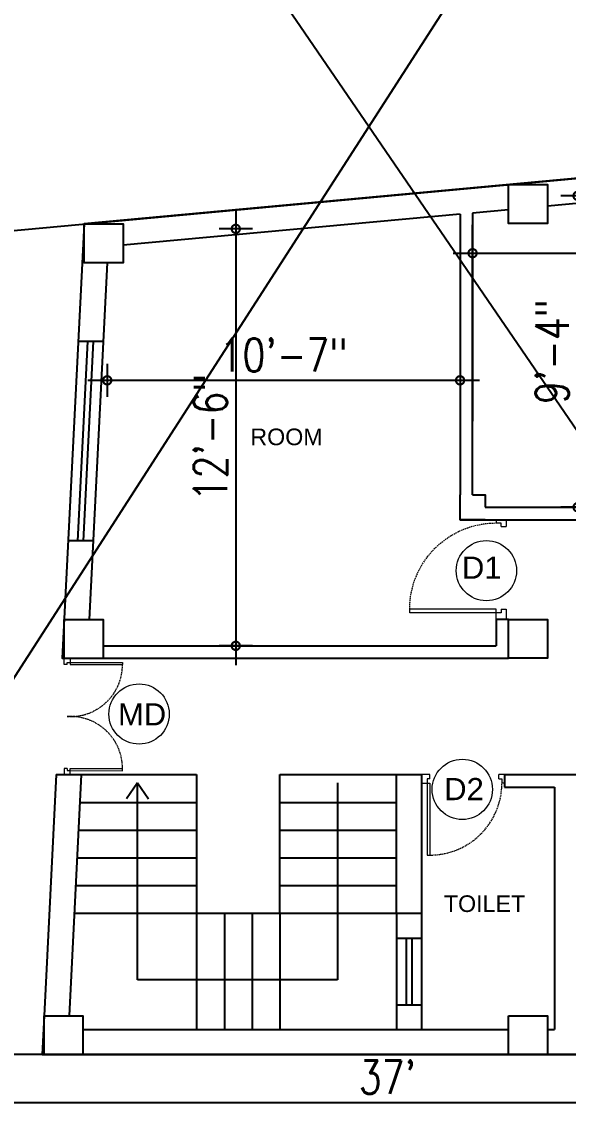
# Model space of a CAD drawing. Header units: inches. Extents: x -9985691 to 3643, y -3270716 to 4788.
# Drawn here: x -4982389.9 to -4982193.1, y -3264953.2 to -3264557.4 of the extents above; entities that cross this region are included whole.
import ezdxf

# ---------------------------------------------------------------- set-up
doc = ezdxf.new("R2010")
doc.units = ezdxf.units.IN
doc.header["$LTSCALE"] = 2
doc.header["$MEASUREMENT"] = 0
doc.header["$PDMODE"] = 34
doc.linetypes.add('HIDDEN', pattern=[0.375, 0.25, -0.125])
doc.layers.get('0').update_dxf_attribs({"linetype": 'CONTINUOUS'})
doc.layers.get('DEFPOINTS').update_dxf_attribs({"color": 141, "linetype": 'CONTINUOUS'})
for name, color, linetype, lineweight in [('Annotate-Lite.w', 177, 'CONTINUOUS', 9), ('Door-Window.w', 4, 'CONTINUOUS', 15), ('TEXT', 181, 'CONTINUOUS', 25), ('window', 4, 'CONTINUOUS', 13)]:
    doc.layers.add(name, color=color, linetype=linetype, lineweight=lineweight)
doc.styles.add('arial.', font='arial.ttf')
doc.styles.add('gaurav', font='arial.ttf')
doc.styles.add('ROMANS', font='Romans.shx', dxfattribs={"width": 0.8})
doc.dimstyles.new('8 SCALE', dxfattribs={"dimscale": 0, "dimtxt": 7, "dimasz": 6, "dimexe": 6, "dimexo": 2, "dimgap": 2, "dimtad": 1, "dimdec": 0, "dimzin": 0, "dimdsep": 46, "dimlunit": 4, "dimtxsty": 'ROMANS', "dimblk": 'DOTSMALL', "dimcen": 0, "dimdle": 7, "dimclrd": 8, "dimclre": 8, "dimclrt": 3, "dimadec": 0, "dimazin": 0, "dimtfac": 1, "dimtdec": 0, "dimtofl": 0, "dimtmove": 2, "dimatfit": 3, "dimfxl": 6, "dimfxlon": 1, "dimtolj": 1, "dimtzin": 0, "dimarcsym": 0})

# ---------------------------------------------------------------- blocks, each defined once
blk = doc.blocks.new('site')
at = {"layer": 'window'}
blk.add_line((-4984710.3, -3261597.49), (-4984266.77, -3261575.04), dxfattribs=at)
blk = doc.blocks.new('_DOTSMALL')
at = {"color": 0, "linetype": 'ByBlock', "const_width": 0.5}
blk.add_lwpolyline([(-0.0625, 0, 1), (0.0625, 0, 1)], format="xyb", close=True, dxfattribs=at)
blk = doc.blocks.new('*D581')
at = {"color": 8, "lineweight": -2, "ltscale": 0.5, "transparency": 16777216}
for p, q in [((-4982480.22, -3264941.25), (-4982480.22, -3264953.25)), ((-4982036.12, -3264941.25), (-4982036.12, -3264953.25)), ((-4982487.22, -3264947.25), (-4982029.12, -3264947.25))]:
    blk.add_line(p, q, dxfattribs=at)
at = {"layer": 'DEFPOINTS', "color": 0, "ltscale": 0.5, "transparency": 16777216}
for p in [(-4982480.22, -3264929.99), (-4982036.12, -3264929.99), (-4982036.12, -3264947.25)]:
    blk.add_point(p, dxfattribs=at)
at = {"color": 8, "lineweight": -2, "ltscale": 0.5, "transparency": 16777216, "xscale": 6, "yscale": 6, "zscale": 6, "rotation": 180}
blk.add_blockref('_DOTSMALL', (-4982480.22, -3264947.25), dxfattribs=at)
at = {"color": 8, "lineweight": -2, "ltscale": 0.5, "transparency": 16777216, "xscale": 6, "yscale": 6, "zscale": 6}
blk.add_blockref('_DOTSMALL', (-4982036.12, -3264947.25), dxfattribs=at)
at = {"color": 3, "ltscale": 0.5, "transparency": 16777216, "insert": (-4982258.17, -3264938.11), "char_height": 12, "attachment_point": 5, "style": 'ROMANS'}
blk.add_mtext("\\A1;37'", dxfattribs=at)
blk = doc.blocks.new('*D583')
at = {"color": 8, "lineweight": -2, "ltscale": 0.5, "transparency": 16777216}
for p, q in [((-4982021.04, -3264216.19), (-4982484.01, -3264935.88)), ((-4982024.83, -3264222.08), (-4982019.78, -3264225.33)), ((-4982480.22, -3264929.99), (-4982475.17, -3264933.24))]:
    blk.add_line(p, q, dxfattribs=at)
at = {"layer": 'DEFPOINTS', "color": 0, "ltscale": 0.5, "transparency": 16777216}
for p in [(-4982024.83, -3264222.08), (-4982480.22, -3264929.99), (-4982480.22, -3264929.99)]:
    blk.add_point(p, dxfattribs=at)
at = {"color": 8, "lineweight": -2, "ltscale": 0.5, "transparency": 16777216, "xscale": 6, "yscale": 6, "zscale": 6}
for p, rotation in [((-4982024.83, -3264222.08), 57.24713386434695), ((-4982480.22, -3264929.99), 237.2471338643469)]:
    blk.add_blockref('_DOTSMALL', p, dxfattribs=dict(at, rotation=rotation))
at = {"color": 3, "ltscale": 0.5, "transparency": 16777216, "insert": (-4982206.12, -3264479.83), "char_height": 12, "attachment_point": 5, "rotation": 57.2471, "style": 'ROMANS'}
blk.add_mtext('\\A1;70\'-2"', dxfattribs=at)
blk = doc.blocks.new('3-0')
at = {"ltscale": 3}
for p, q in [((11063.05, 10097.68), (11065.97, 10099.9)), ((11065.97, 10099.9), (11066.71, 10098.92)), ((11063.05, 10097.68), (11064.53, 10095.73)), ((11065.99, 10096.84), (11064.53, 10095.73)), ((11065.25, 10097.81), (11066.71, 10098.92)), ((11065.99, 10096.84), (11065.25, 10097.81)), ((11085.5, 10074.13), (11110.32, 10092.96)), ((11086.24, 10073.15), (11111.05, 10091.97)), ((11111.05, 10091.97), (11110.32, 10092.96)), ((11084.04, 10073.02), (11082.57, 10071.91)), ((11082.57, 10071.91), (11084.79, 10068.98)), ((11084.04, 10073.02), (11084.78, 10072.04)), ((11084.78, 10072.04), (11086.24, 10073.15)), ((11086.24, 10073.15), (11085.5, 10074.13)), ((11087.72, 10071.2), (11086.24, 10073.15)), ((11084.79, 10068.98), (11087.72, 10071.2))]:
    blk.add_line(p, q, dxfattribs=at)
at = {"layer": 'Door-Window.w', "color": 9, "linetype": 'HIDDEN', "lineweight": 18}
blk.add_arc((11085.5, 10074.13), 31.16, 37.1906, 127.1465, dxfattribs=at)
blk = doc.blocks.new('*D595')
at = {"color": 8, "lineweight": -2, "ltscale": 0.5, "transparency": 16777216}
for p, q in [((-4982359.12, -3264680.73), (-4982359.12, -3264692.73)), ((-4982231.98, -3264680.73), (-4982231.98, -3264692.73)), ((-4982224.98, -3264686.73), (-4982366.12, -3264686.73))]:
    blk.add_line(p, q, dxfattribs=at)
at = {"layer": 'DEFPOINTS', "color": 0, "ltscale": 0.5, "transparency": 16777216}
for p in [(-4982231.98, -3264626.78), (-4982359.12, -3264644.28), (-4982359.12, -3264686.73)]:
    blk.add_point(p, dxfattribs=at)
at = {"color": 8, "lineweight": -2, "ltscale": 0.5, "transparency": 16777216, "xscale": 6, "yscale": 6, "zscale": 6, "rotation": 180}
blk.add_blockref('_DOTSMALL', (-4982359.12, -3264686.73), dxfattribs=at)
at = {"color": 8, "lineweight": -2, "ltscale": 0.5, "transparency": 16777216, "xscale": 6, "yscale": 6, "zscale": 6}
blk.add_blockref('_DOTSMALL', (-4982231.98, -3264686.73), dxfattribs=at)
at = {"color": 3, "ltscale": 0.5, "transparency": 16777216, "insert": (-4982295.55, -3264677.58), "char_height": 12, "attachment_point": 5, "style": 'ROMANS'}
blk.add_mtext('\\A1;10\'-7"', dxfattribs=at)
blk = doc.blocks.new('*D596')
at = {"color": 8, "lineweight": -2, "ltscale": 0.5, "transparency": 16777216}
for p, q in [((-4982312.8, -3264625.08), (-4982312.8, -3264789.52)), ((-4982306.8, -3264632.08), (-4982318.8, -3264632.08)), ((-4982306.8, -3264782.52), (-4982318.8, -3264782.52))]:
    blk.add_line(p, q, dxfattribs=at)
at = {"layer": 'DEFPOINTS', "color": 0, "ltscale": 0.5, "transparency": 16777216}
for p in [(-4982289.2, -3264632.08), (-4982312.8, -3264782.52), (-4982289.2, -3264782.52)]:
    blk.add_point(p, dxfattribs=at)
at = {"color": 8, "lineweight": -2, "ltscale": 0.5, "transparency": 16777216, "xscale": 6, "yscale": 6, "zscale": 6}
for p, rotation in [((-4982312.8, -3264632.08), 90), ((-4982312.8, -3264782.52), 270)]:
    blk.add_blockref('_DOTSMALL', p, dxfattribs=dict(at, rotation=rotation))
at = {"color": 3, "ltscale": 0.5, "transparency": 16777216, "insert": (-4982321.94, -3264707.3), "char_height": 12, "attachment_point": 5, "rotation": 90, "style": 'ROMANS'}
blk.add_mtext('\\A1;12\'-6"', dxfattribs=at)
blk = doc.blocks.new('*D597')
at = {"color": 8, "lineweight": -2, "ltscale": 0.5, "transparency": 16777216}
for p, q in [((-4982227.48, -3264634.86), (-4982227.48, -3264646.86)), ((-4982102.85, -3264634.86), (-4982102.85, -3264646.86)), ((-4982234.48, -3264640.86), (-4982095.85, -3264640.86))]:
    blk.add_line(p, q, dxfattribs=at)
at = {"layer": 'DEFPOINTS', "color": 0, "ltscale": 0.5, "transparency": 16777216}
for p in [(-4982102.85, -3264626.47), (-4982227.48, -3264631.33), (-4982102.85, -3264640.86)]:
    blk.add_point(p, dxfattribs=at)
at = {"color": 8, "lineweight": -2, "ltscale": 0.5, "transparency": 16777216, "xscale": 6, "yscale": 6, "zscale": 6, "rotation": 180}
blk.add_blockref('_DOTSMALL', (-4982227.48, -3264640.86), dxfattribs=at)
at = {"color": 8, "lineweight": -2, "ltscale": 0.5, "transparency": 16777216, "xscale": 6, "yscale": 6, "zscale": 6}
blk.add_blockref('_DOTSMALL', (-4982102.85, -3264640.86), dxfattribs=at)
at = {"color": 3, "ltscale": 0.5, "transparency": 16777216, "insert": (-4982165.16, -3264631.72), "char_height": 12, "attachment_point": 5, "style": 'ROMANS'}
blk.add_mtext('\\A1;10\'-5"', dxfattribs=at)
blk = doc.blocks.new('*D598')
at = {"color": 8, "lineweight": -2, "ltscale": 0.5, "transparency": 16777216}
for p, q in [((-4982189.63, -3264613.18), (-4982189.63, -3264739.52)), ((-4982183.63, -3264620.18), (-4982195.63, -3264620.18)), ((-4982183.63, -3264732.52), (-4982195.63, -3264732.52))]:
    blk.add_line(p, q, dxfattribs=at)
at = {"layer": 'DEFPOINTS', "color": 0, "ltscale": 0.5, "transparency": 16777216}
for p in [(-4982165.16, -3264620.18), (-4982189.63, -3264732.52), (-4982165.16, -3264732.52)]:
    blk.add_point(p, dxfattribs=at)
at = {"color": 8, "lineweight": -2, "ltscale": 0.5, "transparency": 16777216, "xscale": 6, "yscale": 6, "zscale": 6}
for p, rotation in [((-4982189.63, -3264620.18), 90), ((-4982189.63, -3264732.52), 270)]:
    blk.add_blockref('_DOTSMALL', p, dxfattribs=dict(at, rotation=rotation))
at = {"color": 3, "ltscale": 0.5, "transparency": 16777216, "insert": (-4982198.78, -3264676.35), "char_height": 12, "attachment_point": 5, "rotation": 90, "style": 'ROMANS'}
blk.add_mtext('\\A1;9\'-4"', dxfattribs=at)
blk = doc.blocks.new('FDFDRE')
at = {"ltscale": 3}
for p, q in [((165701.11, -58637.82), (165701.1, -58641.5)), ((165704.78, -58637.83), (165701.11, -58637.82)), ((165704.78, -58639.66), (165704.78, -58637.83)), ((165766.98, -58637.83), (165770.65, -58637.82)), ((165766.98, -58639.66), (165766.98, -58637.83)), ((165770.65, -58637.82), (165770.65, -58641.5)), ((165701.1, -58641.5), (165703.55, -58641.5)), ((165703.55, -58641.5), (165703.53, -58672.63)), ((165704.78, -58639.66), (165703.55, -58639.66)), ((165703.55, -58639.66), (165703.55, -58641.5)), ((165703.55, -58641.5), (165704.78, -58641.5)), ((165704.78, -58641.5), (165704.76, -58672.65)), ((165766.98, -58639.66), (165768.2, -58639.66)), ((165766.98, -58641.5), (165767, -58672.65)), ((165768.2, -58641.5), (165766.98, -58641.5)), ((165768.2, -58639.66), (165768.2, -58641.5)), ((165770.65, -58641.5), (165768.2, -58641.5)), ((165768.2, -58641.5), (165768.22, -58672.63)), ((165703.53, -58672.63), (165704.76, -58672.65)), ((165768.22, -58672.63), (165767, -58672.65))]:
    blk.add_line(p, q, dxfattribs=at)
at = {"layer": 'Door-Window.w', "color": 9, "linetype": 'HIDDEN', "lineweight": 18}
for centre, start, end in [((165704.78, -58641.5), 269.96183, 3.38353), ((165766.98, -58641.5), 176.61647, 270.03817)]:
    blk.add_arc(centre, 31.16, start, end, dxfattribs=at)
blk = doc.blocks.new('*D606')
at = {"color": 8, "lineweight": -2, "ltscale": 0.5, "transparency": 16777216}
for p, q in [((-4982032.17, -3264935.77), (-4982453.54, -3264318.98)), ((-4982449.59, -3264324.76), (-4982444.64, -3264321.38)), ((-4982036.12, -3264929.99), (-4982031.17, -3264926.61))]:
    blk.add_line(p, q, dxfattribs=at)
at = {"layer": 'DEFPOINTS', "color": 0, "ltscale": 0.5, "transparency": 16777216}
for p in [(-4982449.59, -3264324.76), (-4982449.59, -3264324.76), (-4982036.12, -3264929.99)]:
    blk.add_point(p, dxfattribs=at)
at = {"color": 8, "lineweight": -2, "ltscale": 0.5, "transparency": 16777216, "xscale": 6, "yscale": 6, "zscale": 6}
for p, rotation in [((-4982449.59, -3264324.76), 124.3394193640547), ((-4982036.12, -3264929.99), 304.3394193640547)]:
    blk.add_blockref('_DOTSMALL', p, dxfattribs=dict(at, rotation=rotation))
at = {"color": 3, "ltscale": 0.5, "transparency": 16777216, "insert": (-4982293.09, -3264535.49), "char_height": 12, "attachment_point": 5, "rotation": 304.3394, "style": 'ROMANS'}
blk.add_mtext('\\A1;61\'-1"', dxfattribs=at)

msp = doc.modelspace()

# ---------------------------------------------------------------- linework, layer by layer
at = {"ltscale": 0.5}
for p, q in [((-4982107.85, -3264615.29), (-4982200.48, -3264623.86)), ((-4982231.98, -3264626.78), (-4982353.43, -3264638.02)), ((-4982231.98, -3264626.78), (-4982231.98, -3264728.02)), ((-4982214.48, -3264625.16), (-4982227.48, -3264626.36)), ((-4982227.48, -3264626.36), (-4982227.48, -3264701.45)), ((-4982227.48, -3264728.02), (-4982227.48, -3264630.68)), ((-4982359.12, -3264644.28), (-4982365.64, -3264773.06)), ((-4982369.71, -3264744.67), (-4982366.07, -3264672.67)), ((-4982360.56, -3264672.67), (-4982369.57, -3264672.67)), ((-4982367.71, -3264744.67), (-4982364.07, -3264672.67)), ((-4982222.98, -3264732.52), (-4982138.85, -3264732.52)), ((-4982231.98, -3264737.02), (-4982138.85, -3264737.02)), ((-4982364.2, -3264744.67), (-4982373.22, -3264744.67)), ((-4982214.48, -3264773.02), (-4982218.98, -3264773.02)), ((-4982218.98, -3264773.02), (-4982218.98, -3264782.52)), ((-4982360.65, -3264782.52), (-4982218.98, -3264782.52)), ((-4982366.35, -3264787.02), (-4982366.35, -3264787.06)), ((-4982377.48, -3264828.99), (-4982326.92, -3264828.99)), ((-4982368.47, -3264828.99), (-4982372.87, -3264915.99)), ((-4982326.92, -3264828.99), (-4982326.92, -3264878.99)), ((-4982296.92, -3264828.99), (-4982254.92, -3264828.99)), ((-4982296.92, -3264878.99), (-4982296.92, -3264828.99)), ((-4982254.92, -3264878.99), (-4982254.92, -3264828.99)), ((-4982254.92, -3264828.99), (-4982245.92, -3264828.99)), ((-4982245.92, -3264828.99), (-4982245.92, -3264920.99)), ((-4982215.92, -3264828.99), (-4982164.48, -3264828.99)), ((-4982215.92, -3264828.99), (-4982215.92, -3264833.49)), ((-4982348.17, -3264831.98), (-4982352.13, -3264837.66)), ((-4982348.17, -3264902.98), (-4982348.17, -3264831.98)), ((-4982348.17, -3264831.98), (-4982344.21, -3264837.66)), ((-4982276.17, -3264831.98), (-4982276.17, -3264902.98)), ((-4982215.92, -3264833.49), (-4982197.92, -3264833.49)), ((-4982197.92, -3264833.49), (-4982197.92, -3264920.99)), ((-4982368.98, -3264838.99), (-4982326.92, -3264838.99)), ((-4982296.92, -3264838.99), (-4982254.92, -3264838.99)), ((-4982369.48, -3264848.99), (-4982326.92, -3264848.99)), ((-4982296.92, -3264848.99), (-4982254.92, -3264848.99)), ((-4982369.99, -3264858.99), (-4982326.92, -3264858.99)), ((-4982296.92, -3264858.99), (-4982254.92, -3264858.99)), ((-4982370.5, -3264868.99), (-4982326.92, -3264868.99)), ((-4982296.92, -3264868.99), (-4982254.92, -3264868.99)), ((-4982371, -3264878.99), (-4982326.92, -3264878.99)), ((-4982326.92, -3264878.99), (-4982326.92, -3264920.99)), ((-4982326.92, -3264878.99), (-4982276.92, -3264878.99)), ((-4982316.92, -3264878.99), (-4982316.92, -3264920.99)), ((-4982306.92, -3264878.99), (-4982306.92, -3264920.99)), ((-4982296.92, -3264878.99), (-4982296.92, -3264920.99)), ((-4982296.92, -3264878.99), (-4982254.92, -3264878.99)), ((-4982254.92, -3264878.99), (-4982254.92, -3264920.99)), ((-4982254.92, -3264878.99), (-4982245.92, -3264878.99)), ((-4982254.92, -3264887.99), (-4982245.92, -3264887.99)), ((-4982251.42, -3264887.99), (-4982251.42, -3264911.99)), ((-4982249.42, -3264887.99), (-4982249.42, -3264911.99)), ((-4982276.17, -3264902.98), (-4982348.17, -3264902.98)), ((-4982254.92, -3264911.99), (-4982245.92, -3264911.99)), ((-4982367.89, -3264920.99), (-4982214.48, -3264920.99)), ((-4982200.48, -3264920.99), (-4982197.92, -3264920.99))]:
    msp.add_line(p, q, dxfattribs=at)
for points in [[(-4982024.83, -3264222.08), (-4982449.59, -3264324.76), (-4982465.51, -3264639.36), (-4982030.84, -3264599.12)], [(-4982214.48, -3264616.12), (-4982200.48, -3264616.12), (-4982200.48, -3264630.12), (-4982214.48, -3264630.12)], [(-4982367.43, -3264630.28), (-4982353.43, -3264630.28), (-4982353.43, -3264644.28), (-4982367.43, -3264644.28)], [(-4982374.65, -3264773.06), (-4982360.65, -3264773.06), (-4982360.65, -3264787.06), (-4982374.65, -3264787.06)], [(-4982214.48, -3264773.02), (-4982200.48, -3264773.02), (-4982200.48, -3264787.02), (-4982214.48, -3264787.02)], [(-4982381.89, -3264915.99), (-4982367.89, -3264915.99), (-4982367.89, -3264929.99), (-4982381.89, -3264929.99)], [(-4982214.48, -3264915.99), (-4982200.48, -3264915.99), (-4982200.48, -3264929.99), (-4982214.48, -3264929.99)]]:
    msp.add_lwpolyline(points, close=True, dxfattribs=at)
for points in [[(-4982465.51, -3264639.36), (-4982030.84, -3264599.12), (-4982036.12, -3264929.99), (-4982480.22, -3264929.99), (-4982465.51, -3264639.36)], [(-4982381.89, -3264915.99), (-4982382.59, -3264929.99), (-4982036.12, -3264929.99), (-4982030.84, -3264599.12), (-4982367.43, -3264630.28), (-4982375.36, -3264787.02), (-4982214.48, -3264787.02)], [(-4982222.98, -3264737.02), (-4982231.98, -3264737.02), (-4982231.98, -3264728.02)], [(-4982227.48, -3264728.02), (-4982222.98, -3264728.02), (-4982222.98, -3264732.52)], [(-4982377.48, -3264828.99), (-4982381.89, -3264915.99)]]:
    msp.add_lwpolyline(points, dxfattribs=at)
at = {"layer": 'Annotate-Lite.w', "ltscale": 0.005}
for centre in [(-4982222.5, -3264755.4), (-4982347.65, -3264807.13), (-4982231.17, -3264834.31)]:
    msp.add_circle(centre, 10.86, dxfattribs=at)

# ---------------------------------------------------------------- block references
at = {"rotation": 357.1029815411249}
msp.add_blockref('site', (160703.86, -259432.95), dxfattribs=at)
at = {"layer": 'Door-Window.w', "linetype": 'ByBlock'}
for p, xscale, yscale, zscale, rotation in [((-4967301.58, -3266093.58), -0.9997910039992909, 0.9997910037636757, 0.9997910039624013, 37.19059522637682), ((-4983354.67, -3252401.62), 0.833158985154831, 0.8331589852459728, 0.8331589850765497, 232.847577047965)]:
    msp.add_blockref('3-0', p, dxfattribs=dict(at, xscale=xscale, yscale=yscale, zscale=zscale, rotation=rotation))
at = {"layer": 'Door-Window.w', "ltscale": 0.005, "xscale": 0.6039327639279543, "yscale": 0.6039327639279543, "zscale": 0.6039327639834399, "rotation": 89.99999999999999}
msp.add_blockref('FDFDRE', (-5017787.96, -3364901.35), dxfattribs=at)

# ---------------------------------------------------------------- texts
at = {"layer": 'Annotate-Lite.w', "ltscale": 0.005, "char_height": 8, "style": 'gaurav'}
for s, insert, attachment_point in [('D1', (-4982217.03, -3264750.32), 3), ('MD', (-4982355.26, -3264803.23), 1), ('D2', (-4982237.7, -3264838.2), 7)]:
    msp.add_mtext_dynamic_manual_height_columns(s, width=8, gutter_width=100, heights=[0], dxfattribs=dict(at, insert=insert, attachment_point=attachment_point))
at = {"layer": 'TEXT', "lineweight": -2, "char_height": 6, "attachment_point": 5, "style": 'arial.'}
for s, insert in [('ROOM', (-4982294.53, -3264707.17)), ('TOILET', (-4982223.16, -3264875.58))]:
    msp.add_mtext_dynamic_manual_height_columns(s, width=45.7314, gutter_width=30, heights=[0], dxfattribs=dict(at, insert=insert))

# ---------------------------------------------------------------- dimensions: what is measured, and where the dimension line sits
at = {"ltscale": 0.5}
for base, p1, p2, angle, picture, middle in [((-4982480.22, -3264929.99), (-4982024.83, -3264222.08), (-4982480.22, -3264929.99), 237.2471, '*D583', (-4982206.12, -3264479.83)), ((-4982449.59, -3264324.76), (-4982036.12, -3264929.99), (-4982449.59, -3264324.76), 124.3394, '*D606', (-4982293.09, -3264535.49))]:
    dim = msp.add_linear_dim(base=base, p1=p1, p2=p2, angle=angle, dimstyle='8 SCALE', override={"dimscale": 1, "dimtxt": 12}, dxfattribs=at)
    dim.commit()
    dim.dimension.update_dxf_attribs({"geometry": picture, "text_midpoint": middle, "dimtype": 161})
for base, p1, p2, picture, middle in [((-4982189.63, -3264732.52), (-4982165.16, -3264620.18), (-4982165.16, -3264732.52), '*D598', (-4982198.78, -3264676.35)), ((-4982312.8, -3264782.52), (-4982289.2, -3264632.08), (-4982289.2, -3264782.52), '*D596', (-4982321.94, -3264707.3))]:
    dim = msp.add_linear_dim(base=base, p1=p1, p2=p2, angle=90, dimstyle='8 SCALE', override={"dimscale": 1, "dimtxt": 12}, dxfattribs=at)
    dim.commit()
    dim.dimension.update_dxf_attribs({"geometry": picture, "text_midpoint": middle})
for base, p1, p2, picture, middle in [((-4982102.85, -3264640.86), (-4982227.48, -3264631.33), (-4982102.85, -3264626.47), '*D597', (-4982165.16, -3264631.72)), ((-4982359.12, -3264686.73), (-4982231.98, -3264626.78), (-4982359.12, -3264644.28), '*D595', (-4982295.55, -3264677.58)), ((-4982036.12, -3264947.25), (-4982480.22, -3264929.99), (-4982036.12, -3264929.99), '*D581', (-4982258.17, -3264938.11))]:
    dim = msp.add_linear_dim(base=base, p1=p1, p2=p2, dimstyle='8 SCALE', override={"dimscale": 1, "dimtxt": 12}, dxfattribs=at)
    dim.commit()
    dim.dimension.update_dxf_attribs({"geometry": picture, "text_midpoint": middle})

doc.saveas('drawing.dxf')
